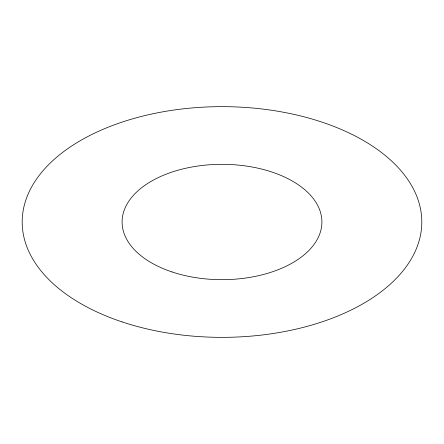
<?xml version="1.0" encoding="UTF-8"?>
<svg xmlns="http://www.w3.org/2000/svg" width="444" height="444" viewBox="0 0 444 444"><rect width="100%" height="100%" fill="white"/><g stroke="black" fill="none" stroke-linecap="round" stroke-linejoin="round"><path stroke-width="0.67" d="M172.05 271.95A99.9 57.676 0 0 0 321.9 222A99.9 57.676 0 0 0 172.05 172.05A99.9 57.676 0 0 0 172.05 271.95M122.1 321.9A199.8 115.351 0 0 0 421.8 222A199.8 115.351 0 0 0 122.1 122.1A199.8 115.351 0 0 0 122.1 321.9"/></g></svg>
